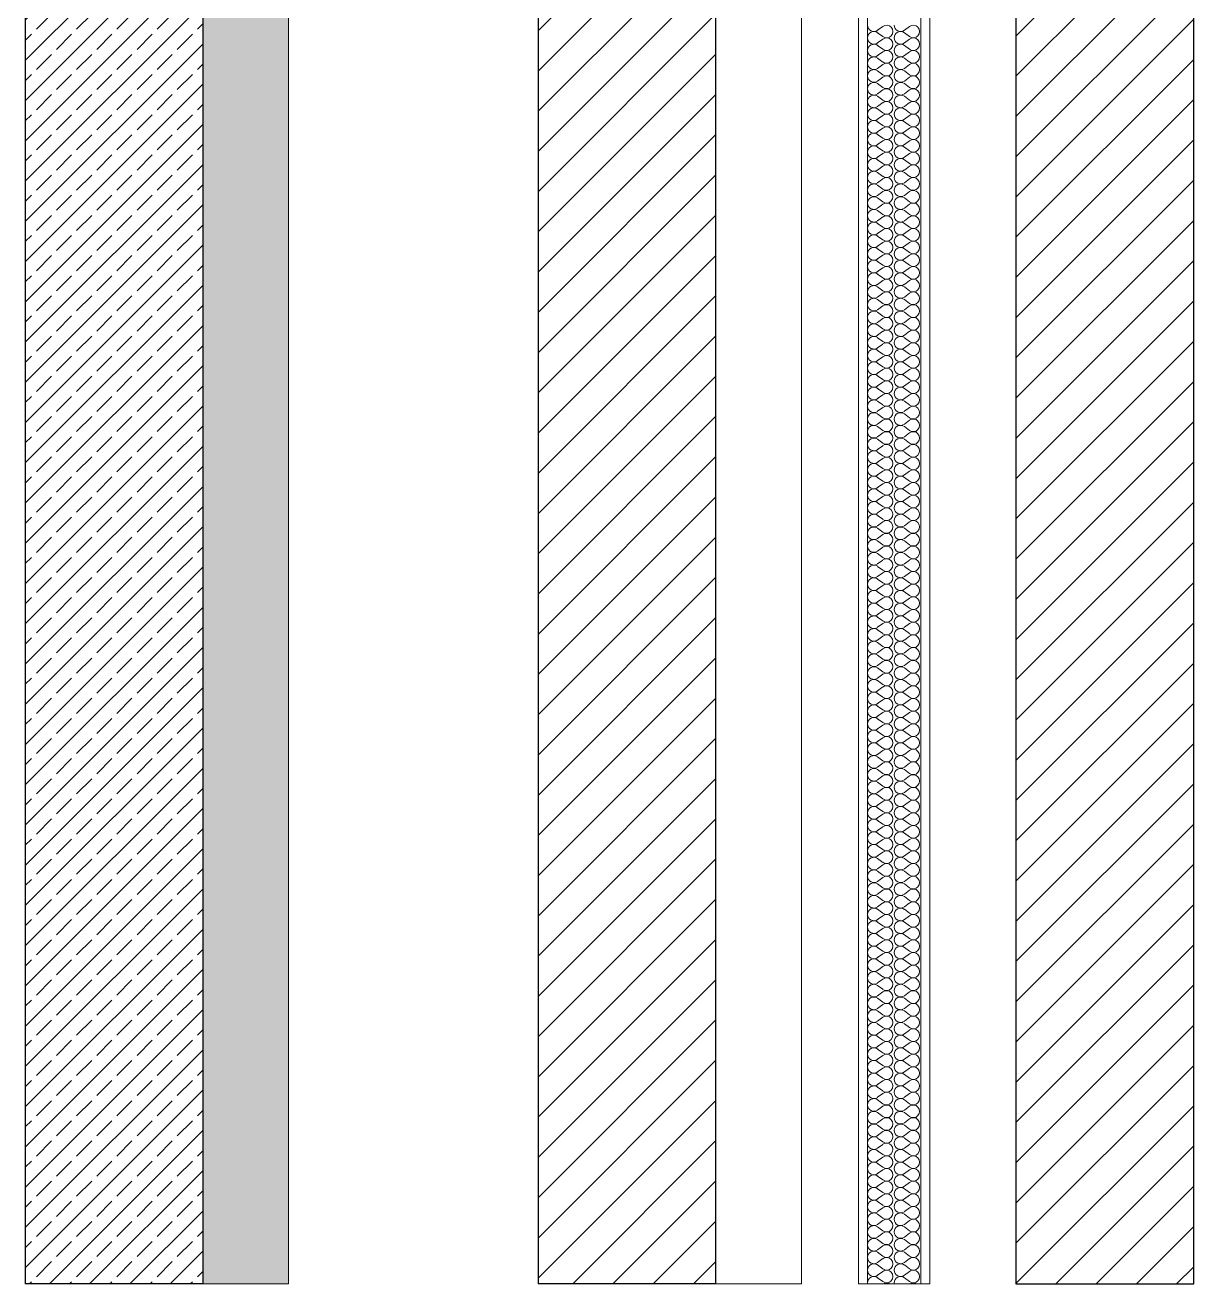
# Model space of a CAD drawing. Header units: centimetres. Extents: x 2952 to 4857, y -1578 to 78.
# Drawn here: x 4641.3 to 4805.5, y -1317.6 to -1140.7 of the extents above; entities that cross this region are included whole.
import ezdxf

# ---------------------------------------------------------------- set-up
doc = ezdxf.new("R2010")
doc.units = ezdxf.units.CM
doc.header["$MEASUREMENT"] = 0
doc.layers.add('fill', color=7, linetype='Continuous')
doc.layers.add('стени', color=7, linetype='Continuous')
pattern_1 = [(45, (0, 0), (-2.828427, 2.828427), [])]

# ---------------------------------------------------------------- blocks, each defined once
blk = doc.blocks.new('*X12')
at = {"layer": 'fill', "color": 7, "linetype": 'Continuous', "lineweight": 5}
for p, q in [((4761.8, -1140.88), (4761.08, -1141.41)), ((4765.55, -1140.88), (4764.83, -1141.41)), ((4761.8, -1142.31), (4761.08, -1141.77)), ((4761.8, -1142.66), (4761.08, -1143.2)), ((4765.55, -1142.31), (4764.83, -1141.77)), ((4765.55, -1142.66), (4764.83, -1143.2)), ((4761.8, -1144.09), (4761.08, -1143.56)), ((4761.8, -1144.45), (4761.08, -1144.98)), ((4765.55, -1144.09), (4764.83, -1143.56)), ((4765.55, -1144.45), (4764.83, -1144.98)), ((4761.8, -1145.88), (4761.08, -1145.34)), ((4761.8, -1146.23), (4761.08, -1146.77)), ((4765.55, -1145.88), (4764.83, -1145.34)), ((4765.55, -1146.23), (4764.83, -1146.77)), ((4761.8, -1147.66), (4761.08, -1147.13)), ((4761.8, -1148.02), (4761.08, -1148.56)), ((4765.55, -1147.66), (4764.83, -1147.13)), ((4765.55, -1148.02), (4764.83, -1148.56)), ((4761.8, -1149.45), (4761.08, -1148.91)), ((4761.8, -1149.81), (4761.08, -1150.34)), ((4765.55, -1149.45), (4764.83, -1148.91)), ((4765.55, -1149.81), (4764.83, -1150.34)), ((4761.8, -1151.23), (4761.08, -1150.7)), ((4761.8, -1151.59), (4761.08, -1152.13)), ((4765.55, -1151.23), (4764.83, -1150.7)), ((4765.55, -1151.59), (4764.83, -1152.13)), ((4761.8, -1153.02), (4761.08, -1152.48)), ((4761.8, -1153.38), (4761.08, -1153.91)), ((4765.55, -1153.02), (4764.83, -1152.48)), ((4765.55, -1153.38), (4764.83, -1153.91)), ((4761.8, -1154.81), (4761.08, -1154.27)), ((4761.8, -1155.16), (4761.08, -1155.7)), ((4765.55, -1154.81), (4764.83, -1154.27)), ((4765.55, -1155.16), (4764.83, -1155.7)), ((4761.8, -1156.59), (4761.08, -1156.06)), ((4761.8, -1156.95), (4761.08, -1157.48)), ((4765.55, -1156.59), (4764.83, -1156.06)), ((4765.55, -1156.95), (4764.83, -1157.48)), ((4761.8, -1158.38), (4761.08, -1157.84)), ((4761.8, -1158.73), (4761.08, -1159.27)), ((4765.55, -1158.38), (4764.83, -1157.84)), ((4765.55, -1158.73), (4764.83, -1159.27)), ((4761.8, -1160.16), (4761.08, -1159.63)), ((4761.8, -1160.52), (4761.08, -1161.06)), ((4765.55, -1160.16), (4764.83, -1159.63)), ((4765.55, -1160.52), (4764.83, -1161.06)), ((4761.8, -1161.95), (4761.08, -1161.41)), ((4761.8, -1162.31), (4761.08, -1162.84)), ((4765.55, -1161.95), (4764.83, -1161.41)), ((4765.55, -1162.31), (4764.83, -1162.84)), ((4761.8, -1163.73), (4761.08, -1163.2)), ((4761.8, -1164.09), (4761.08, -1164.63)), ((4765.55, -1163.73), (4764.83, -1163.2)), ((4765.55, -1164.09), (4764.83, -1164.63)), ((4761.8, -1165.52), (4761.08, -1164.98)), ((4761.8, -1165.88), (4761.08, -1166.41)), ((4765.55, -1165.52), (4764.83, -1164.98)), ((4765.55, -1165.88), (4764.83, -1166.41)), ((4761.8, -1167.31), (4761.08, -1166.77)), ((4761.8, -1167.66), (4761.08, -1168.2)), ((4765.55, -1167.31), (4764.83, -1166.77)), ((4765.55, -1167.66), (4764.83, -1168.2)), ((4761.8, -1169.09), (4761.08, -1168.56)), ((4761.8, -1169.45), (4761.08, -1169.98)), ((4765.55, -1169.09), (4764.83, -1168.56)), ((4765.55, -1169.45), (4764.83, -1169.98)), ((4761.8, -1170.88), (4761.08, -1170.34)), ((4761.8, -1171.23), (4761.08, -1171.77)), ((4765.55, -1170.88), (4764.83, -1170.34)), ((4765.55, -1171.23), (4764.83, -1171.77)), ((4761.8, -1172.66), (4761.08, -1172.13)), ((4761.8, -1173.02), (4761.08, -1173.56)), ((4765.55, -1172.66), (4764.83, -1172.13)), ((4765.55, -1173.02), (4764.83, -1173.56)), ((4761.8, -1174.45), (4761.08, -1173.91)), ((4761.8, -1174.81), (4761.08, -1175.34)), ((4765.55, -1174.45), (4764.83, -1173.91)), ((4765.55, -1174.81), (4764.83, -1175.34)), ((4761.8, -1176.23), (4761.08, -1175.7)), ((4765.55, -1176.23), (4764.83, -1175.7)), ((4761.8, -1176.59), (4761.08, -1177.13)), ((4761.8, -1178.02), (4761.08, -1177.48)), ((4765.55, -1176.59), (4764.83, -1177.13)), ((4765.55, -1178.02), (4764.83, -1177.48)), ((4761.8, -1178.38), (4761.08, -1178.91)), ((4761.8, -1179.81), (4761.08, -1179.27)), ((4765.55, -1178.38), (4764.83, -1178.91)), ((4765.55, -1179.81), (4764.83, -1179.27)), ((4761.8, -1180.16), (4761.08, -1180.7)), ((4761.8, -1181.59), (4761.08, -1181.06)), ((4765.55, -1180.16), (4764.83, -1180.7)), ((4765.55, -1181.59), (4764.83, -1181.06)), ((4761.8, -1181.95), (4761.08, -1182.48)), ((4761.8, -1183.38), (4761.08, -1182.84)), ((4765.55, -1181.95), (4764.83, -1182.48)), ((4765.55, -1183.38), (4764.83, -1182.84)), ((4761.8, -1183.73), (4761.08, -1184.27)), ((4761.8, -1185.16), (4761.08, -1184.63)), ((4765.55, -1183.73), (4764.83, -1184.27)), ((4765.55, -1185.16), (4764.83, -1184.63)), ((4761.8, -1185.52), (4761.08, -1186.06)), ((4761.8, -1186.95), (4761.08, -1186.41)), ((4765.55, -1185.52), (4764.83, -1186.06)), ((4765.55, -1186.95), (4764.83, -1186.41)), ((4761.8, -1187.31), (4761.08, -1187.84)), ((4761.8, -1188.73), (4761.08, -1188.2)), ((4765.55, -1187.31), (4764.83, -1187.84)), ((4765.55, -1188.73), (4764.83, -1188.2)), ((4761.8, -1189.09), (4761.08, -1189.63)), ((4761.8, -1190.52), (4761.08, -1189.98)), ((4765.55, -1189.09), (4764.83, -1189.63)), ((4765.55, -1190.52), (4764.83, -1189.98)), ((4761.8, -1190.88), (4761.08, -1191.41)), ((4761.8, -1192.31), (4761.08, -1191.77)), ((4765.55, -1190.88), (4764.83, -1191.41)), ((4765.55, -1192.31), (4764.83, -1191.77)), ((4761.8, -1192.66), (4761.08, -1193.2)), ((4761.8, -1194.09), (4761.08, -1193.56)), ((4765.55, -1192.66), (4764.83, -1193.2)), ((4765.55, -1194.09), (4764.83, -1193.56)), ((4761.8, -1194.45), (4761.08, -1194.98)), ((4761.8, -1195.88), (4761.08, -1195.34)), ((4765.55, -1194.45), (4764.83, -1194.98)), ((4765.55, -1195.88), (4764.83, -1195.34)), ((4761.8, -1196.23), (4761.08, -1196.77)), ((4761.8, -1197.66), (4761.08, -1197.13)), ((4765.55, -1196.23), (4764.83, -1196.77)), ((4765.55, -1197.66), (4764.83, -1197.13)), ((4761.8, -1198.02), (4761.08, -1198.56)), ((4761.8, -1199.45), (4761.08, -1198.91)), ((4765.55, -1198.02), (4764.83, -1198.56)), ((4765.55, -1199.45), (4764.83, -1198.91)), ((4761.8, -1199.81), (4761.08, -1200.34)), ((4761.8, -1201.23), (4761.08, -1200.7)), ((4765.55, -1199.81), (4764.83, -1200.34)), ((4765.55, -1201.23), (4764.83, -1200.7)), ((4761.8, -1201.59), (4761.08, -1202.13)), ((4761.8, -1203.02), (4761.08, -1202.48)), ((4765.55, -1201.59), (4764.83, -1202.13)), ((4765.55, -1203.02), (4764.83, -1202.48)), ((4761.8, -1203.38), (4761.08, -1203.91)), ((4761.8, -1204.81), (4761.08, -1204.27)), ((4765.55, -1203.38), (4764.83, -1203.91)), ((4765.55, -1204.81), (4764.83, -1204.27)), ((4761.8, -1205.16), (4761.08, -1205.7)), ((4761.8, -1206.59), (4761.08, -1206.06)), ((4765.55, -1205.16), (4764.83, -1205.7)), ((4765.55, -1206.59), (4764.83, -1206.06)), ((4761.8, -1206.95), (4761.08, -1207.48)), ((4761.8, -1208.38), (4761.08, -1207.84)), ((4765.55, -1206.95), (4764.83, -1207.48)), ((4765.55, -1208.38), (4764.83, -1207.84)), ((4761.8, -1208.73), (4761.08, -1209.27)), ((4761.8, -1210.16), (4761.08, -1209.63)), ((4765.55, -1208.73), (4764.83, -1209.27)), ((4765.55, -1210.16), (4764.83, -1209.63)), ((4761.8, -1210.52), (4761.08, -1211.06)), ((4761.8, -1211.95), (4761.08, -1211.41)), ((4765.55, -1210.52), (4764.83, -1211.06)), ((4765.55, -1211.95), (4764.83, -1211.41)), ((4761.8, -1212.31), (4761.08, -1212.84)), ((4761.8, -1213.73), (4761.08, -1213.2)), ((4765.55, -1212.31), (4764.83, -1212.84)), ((4765.55, -1213.73), (4764.83, -1213.2)), ((4761.8, -1214.09), (4761.08, -1214.63)), ((4761.8, -1215.52), (4761.08, -1214.98)), ((4765.55, -1214.09), (4764.83, -1214.63)), ((4765.55, -1215.52), (4764.83, -1214.98)), ((4761.8, -1215.88), (4761.08, -1216.41)), ((4761.8, -1217.31), (4761.08, -1216.77)), ((4765.55, -1215.88), (4764.83, -1216.41)), ((4765.55, -1217.31), (4764.83, -1216.77)), ((4761.8, -1217.66), (4761.08, -1218.2)), ((4761.8, -1219.09), (4761.08, -1218.56)), ((4765.55, -1217.66), (4764.83, -1218.2)), ((4765.55, -1219.09), (4764.83, -1218.56)), ((4761.8, -1219.45), (4761.08, -1219.98)), ((4761.8, -1220.88), (4761.08, -1220.34)), ((4765.55, -1219.45), (4764.83, -1219.98)), ((4765.55, -1220.88), (4764.83, -1220.34)), ((4761.8, -1221.23), (4761.08, -1221.77)), ((4761.8, -1222.66), (4761.08, -1222.13)), ((4765.55, -1221.23), (4764.83, -1221.77)), ((4765.55, -1222.66), (4764.83, -1222.13)), ((4761.8, -1223.02), (4761.08, -1223.56)), ((4761.8, -1224.45), (4761.08, -1223.91)), ((4765.55, -1223.02), (4764.83, -1223.56)), ((4765.55, -1224.45), (4764.83, -1223.91)), ((4761.8, -1224.81), (4761.08, -1225.34)), ((4761.8, -1226.23), (4761.08, -1225.7)), ((4765.55, -1224.81), (4764.83, -1225.34)), ((4765.55, -1226.23), (4764.83, -1225.7)), ((4761.8, -1226.59), (4761.08, -1227.13)), ((4761.8, -1228.02), (4761.08, -1227.48)), ((4765.55, -1226.59), (4764.83, -1227.13)), ((4765.55, -1228.02), (4764.83, -1227.48)), ((4761.8, -1228.38), (4761.08, -1228.91)), ((4761.8, -1229.81), (4761.08, -1229.27)), ((4765.55, -1228.38), (4764.83, -1228.91)), ((4765.55, -1229.81), (4764.83, -1229.27)), ((4761.8, -1230.16), (4761.08, -1230.7)), ((4761.8, -1231.59), (4761.08, -1231.06)), ((4765.55, -1230.16), (4764.83, -1230.7)), ((4765.55, -1231.59), (4764.83, -1231.06)), ((4761.8, -1231.95), (4761.08, -1232.48)), ((4761.8, -1233.38), (4761.08, -1232.84)), ((4765.55, -1231.95), (4764.83, -1232.48)), ((4765.55, -1233.38), (4764.83, -1232.84)), ((4761.8, -1233.73), (4761.08, -1234.27)), ((4761.8, -1235.16), (4761.08, -1234.63)), ((4765.55, -1233.73), (4764.83, -1234.27)), ((4765.55, -1235.16), (4764.83, -1234.63)), ((4761.8, -1235.52), (4761.08, -1236.06)), ((4761.8, -1236.95), (4761.08, -1236.41)), ((4765.55, -1235.52), (4764.83, -1236.06)), ((4765.55, -1236.95), (4764.83, -1236.41)), ((4761.8, -1237.31), (4761.08, -1237.84)), ((4761.8, -1238.73), (4761.08, -1238.2)), ((4765.55, -1237.31), (4764.83, -1237.84)), ((4765.55, -1238.73), (4764.83, -1238.2)), ((4761.8, -1239.09), (4761.08, -1239.63)), ((4761.8, -1240.52), (4761.08, -1239.98)), ((4765.55, -1239.09), (4764.83, -1239.63)), ((4765.55, -1240.52), (4764.83, -1239.98)), ((4761.8, -1240.88), (4761.08, -1241.41)), ((4761.8, -1242.31), (4761.08, -1241.77)), ((4765.55, -1240.88), (4764.83, -1241.41)), ((4765.55, -1242.31), (4764.83, -1241.77)), ((4761.8, -1242.66), (4761.08, -1243.2)), ((4761.8, -1244.09), (4761.08, -1243.56)), ((4765.55, -1242.66), (4764.83, -1243.2)), ((4765.55, -1244.09), (4764.83, -1243.56)), ((4761.8, -1244.45), (4761.08, -1244.98)), ((4761.8, -1245.88), (4761.08, -1245.34)), ((4765.55, -1244.45), (4764.83, -1244.98)), ((4765.55, -1245.88), (4764.83, -1245.34)), ((4761.8, -1246.23), (4761.08, -1246.77)), ((4761.8, -1247.66), (4761.08, -1247.13)), ((4765.55, -1246.23), (4764.83, -1246.77)), ((4765.55, -1247.66), (4764.83, -1247.13)), ((4761.8, -1248.02), (4761.08, -1248.56)), ((4761.8, -1249.45), (4761.08, -1248.91)), ((4765.55, -1248.02), (4764.83, -1248.56)), ((4765.55, -1249.45), (4764.83, -1248.91)), ((4761.8, -1249.81), (4761.08, -1250.34)), ((4761.8, -1251.23), (4761.08, -1250.7)), ((4765.55, -1249.81), (4764.83, -1250.34)), ((4765.55, -1251.23), (4764.83, -1250.7)), ((4761.8, -1251.59), (4761.08, -1252.13)), ((4761.8, -1253.02), (4761.08, -1252.48)), ((4765.55, -1251.59), (4764.83, -1252.13)), ((4765.55, -1253.02), (4764.83, -1252.48)), ((4761.8, -1253.38), (4761.08, -1253.91)), ((4761.8, -1254.81), (4761.08, -1254.27)), ((4765.55, -1253.38), (4764.83, -1253.91)), ((4765.55, -1254.81), (4764.83, -1254.27)), ((4761.8, -1255.16), (4761.08, -1255.7)), ((4761.8, -1256.59), (4761.08, -1256.06)), ((4765.55, -1255.16), (4764.83, -1255.7)), ((4765.55, -1256.59), (4764.83, -1256.06)), ((4761.8, -1256.95), (4761.08, -1257.48)), ((4761.8, -1258.38), (4761.08, -1257.84)), ((4765.55, -1256.95), (4764.83, -1257.48)), ((4765.55, -1258.38), (4764.83, -1257.84)), ((4761.8, -1258.73), (4761.08, -1259.27)), ((4761.8, -1260.16), (4761.08, -1259.63)), ((4765.55, -1258.73), (4764.83, -1259.27)), ((4765.55, -1260.16), (4764.83, -1259.63)), ((4761.8, -1260.52), (4761.08, -1261.06)), ((4761.8, -1261.95), (4761.08, -1261.41)), ((4765.55, -1260.52), (4764.83, -1261.06)), ((4765.55, -1261.95), (4764.83, -1261.41)), ((4761.8, -1262.31), (4761.08, -1262.84)), ((4761.8, -1263.73), (4761.08, -1263.2)), ((4765.55, -1262.31), (4764.83, -1262.84)), ((4765.55, -1263.73), (4764.83, -1263.2)), ((4761.8, -1264.09), (4761.08, -1264.63)), ((4761.8, -1265.52), (4761.08, -1264.98)), ((4765.55, -1264.09), (4764.83, -1264.63)), ((4765.55, -1265.52), (4764.83, -1264.98)), ((4761.8, -1265.88), (4761.08, -1266.41)), ((4761.8, -1267.31), (4761.08, -1266.77)), ((4765.55, -1265.88), (4764.83, -1266.41)), ((4765.55, -1267.31), (4764.83, -1266.77)), ((4761.8, -1267.66), (4761.08, -1268.2)), ((4761.8, -1269.09), (4761.08, -1268.56)), ((4765.55, -1267.66), (4764.83, -1268.2)), ((4765.55, -1269.09), (4764.83, -1268.56)), ((4761.8, -1269.45), (4761.08, -1269.98)), ((4761.8, -1270.88), (4761.08, -1270.34)), ((4765.55, -1269.45), (4764.83, -1269.98)), ((4765.55, -1270.88), (4764.83, -1270.34)), ((4761.8, -1271.23), (4761.08, -1271.77)), ((4765.55, -1271.23), (4764.83, -1271.77)), ((4761.8, -1272.66), (4761.08, -1272.13)), ((4761.8, -1273.02), (4761.08, -1273.56)), ((4765.55, -1272.66), (4764.83, -1272.13)), ((4765.55, -1273.02), (4764.83, -1273.56)), ((4761.8, -1274.45), (4761.08, -1273.91)), ((4761.8, -1274.81), (4761.08, -1275.34)), ((4765.55, -1274.45), (4764.83, -1273.91)), ((4765.55, -1274.81), (4764.83, -1275.34)), ((4761.8, -1276.23), (4761.08, -1275.7)), ((4761.8, -1276.59), (4761.08, -1277.13)), ((4765.55, -1276.23), (4764.83, -1275.7)), ((4765.55, -1276.59), (4764.83, -1277.13)), ((4761.8, -1278.02), (4761.08, -1277.48)), ((4761.8, -1278.38), (4761.08, -1278.91)), ((4765.55, -1278.02), (4764.83, -1277.48)), ((4765.55, -1278.38), (4764.83, -1278.91)), ((4761.8, -1279.81), (4761.08, -1279.27)), ((4761.8, -1280.16), (4761.08, -1280.7)), ((4765.55, -1279.81), (4764.83, -1279.27)), ((4765.55, -1280.16), (4764.83, -1280.7)), ((4761.8, -1281.59), (4761.08, -1281.06)), ((4761.8, -1281.95), (4761.08, -1282.48)), ((4765.55, -1281.59), (4764.83, -1281.06)), ((4765.55, -1281.95), (4764.83, -1282.48)), ((4761.8, -1283.38), (4761.08, -1282.84)), ((4761.8, -1283.73), (4761.08, -1284.27)), ((4765.55, -1283.38), (4764.83, -1282.84)), ((4765.55, -1283.73), (4764.83, -1284.27)), ((4761.8, -1285.16), (4761.08, -1284.63)), ((4761.8, -1285.52), (4761.08, -1286.06)), ((4765.55, -1285.16), (4764.83, -1284.63)), ((4765.55, -1285.52), (4764.83, -1286.06)), ((4761.8, -1286.95), (4761.08, -1286.41)), ((4761.8, -1287.31), (4761.08, -1287.84)), ((4765.55, -1286.95), (4764.83, -1286.41)), ((4765.55, -1287.31), (4764.83, -1287.84)), ((4761.8, -1288.73), (4761.08, -1288.2)), ((4761.8, -1289.09), (4761.08, -1289.63)), ((4765.55, -1288.73), (4764.83, -1288.2)), ((4765.55, -1289.09), (4764.83, -1289.63)), ((4761.8, -1290.52), (4761.08, -1289.98)), ((4761.8, -1290.88), (4761.08, -1291.41)), ((4765.55, -1290.52), (4764.83, -1289.98)), ((4765.55, -1290.88), (4764.83, -1291.41)), ((4761.8, -1292.31), (4761.08, -1291.77)), ((4761.8, -1292.66), (4761.08, -1293.2)), ((4765.55, -1292.31), (4764.83, -1291.77)), ((4765.55, -1292.66), (4764.83, -1293.2)), ((4761.8, -1294.09), (4761.08, -1293.56)), ((4761.8, -1294.45), (4761.08, -1294.98)), ((4765.55, -1294.09), (4764.83, -1293.56)), ((4765.55, -1294.45), (4764.83, -1294.98)), ((4761.8, -1295.88), (4761.08, -1295.34)), ((4761.8, -1296.23), (4761.08, -1296.77)), ((4765.55, -1295.88), (4764.83, -1295.34)), ((4765.55, -1296.23), (4764.83, -1296.77)), ((4761.8, -1297.66), (4761.08, -1297.13)), ((4761.8, -1298.02), (4761.08, -1298.56)), ((4765.55, -1297.66), (4764.83, -1297.13)), ((4765.55, -1298.02), (4764.83, -1298.56)), ((4761.8, -1299.45), (4761.08, -1298.91)), ((4761.8, -1299.81), (4761.08, -1300.34)), ((4765.55, -1299.45), (4764.83, -1298.91)), ((4765.55, -1299.81), (4764.83, -1300.34)), ((4761.8, -1301.23), (4761.08, -1300.7)), ((4761.8, -1301.59), (4761.08, -1302.13)), ((4765.55, -1301.23), (4764.83, -1300.7)), ((4765.55, -1301.59), (4764.83, -1302.13)), ((4761.8, -1303.02), (4761.08, -1302.48)), ((4761.8, -1303.38), (4761.08, -1303.91)), ((4765.55, -1303.02), (4764.83, -1302.48)), ((4765.55, -1303.38), (4764.83, -1303.91)), ((4761.8, -1304.81), (4761.08, -1304.27)), ((4761.8, -1305.16), (4761.08, -1305.7)), ((4765.55, -1304.81), (4764.83, -1304.27)), ((4765.55, -1305.16), (4764.83, -1305.7)), ((4761.8, -1306.59), (4761.08, -1306.06)), ((4761.8, -1306.95), (4761.08, -1307.48)), ((4765.55, -1306.59), (4764.83, -1306.06)), ((4765.55, -1306.95), (4764.83, -1307.48)), ((4761.8, -1308.38), (4761.08, -1307.84)), ((4761.8, -1308.73), (4761.08, -1309.27)), ((4765.55, -1308.38), (4764.83, -1307.84)), ((4765.55, -1308.73), (4764.83, -1309.27)), ((4761.8, -1310.16), (4761.08, -1309.63)), ((4761.8, -1310.52), (4761.08, -1311.06)), ((4765.55, -1310.16), (4764.83, -1309.63)), ((4765.55, -1310.52), (4764.83, -1311.06)), ((4761.8, -1311.95), (4761.08, -1311.41)), ((4761.8, -1312.31), (4761.08, -1312.84)), ((4765.55, -1311.95), (4764.83, -1311.41)), ((4765.55, -1312.31), (4764.83, -1312.84)), ((4761.8, -1313.73), (4761.08, -1313.2)), ((4761.8, -1314.09), (4761.08, -1314.63)), ((4765.55, -1313.73), (4764.83, -1313.2)), ((4765.55, -1314.09), (4764.83, -1314.63)), ((4761.8, -1315.52), (4761.08, -1314.98)), ((4761.8, -1315.88), (4761.08, -1316.41)), ((4765.55, -1315.52), (4764.83, -1314.98)), ((4765.55, -1315.88), (4764.83, -1316.41)), ((4761.8, -1317.31), (4761.08, -1316.77)), ((4765.55, -1317.31), (4764.83, -1316.77))]:
    blk.add_line(p, q, dxfattribs=at)
for centre, start, end in [((4760.55, -1140.7), 180, 306.8699), ((4762.33, -1141.59), 233.1301, 126.8699), ((4764.3, -1140.7), 180, 306.8699), ((4766.08, -1141.59), 233.1301, 126.8699), ((4760.55, -1142.48), 53.1301, 180), ((4760.55, -1142.48), 180, 306.8699), ((4762.33, -1143.38), 233.1301, 126.8699), ((4764.3, -1142.48), 53.1301, 180), ((4764.3, -1142.48), 180, 306.8699), ((4766.08, -1143.38), 233.1301, 126.8699), ((4760.55, -1144.27), 53.1301, 180), ((4760.55, -1144.27), 180, 306.8699), ((4762.33, -1145.16), 233.1301, 126.8699), ((4764.3, -1144.27), 53.1301, 180), ((4764.3, -1144.27), 180, 306.8699), ((4766.08, -1145.16), 233.1301, 126.8699), ((4760.55, -1146.06), 53.1301, 180), ((4760.55, -1146.06), 180, 306.8699), ((4762.33, -1146.95), 233.1301, 126.8699), ((4764.3, -1146.06), 53.1301, 180), ((4764.3, -1146.06), 180, 306.8699), ((4766.08, -1146.95), 233.1301, 126.8699), ((4760.55, -1147.84), 53.1301, 180), ((4760.55, -1147.84), 180, 306.8699), ((4762.33, -1148.73), 233.1301, 126.8699), ((4764.3, -1147.84), 53.1301, 180), ((4764.3, -1147.84), 180, 306.8699), ((4766.08, -1148.73), 233.1301, 126.8699), ((4760.55, -1149.63), 53.1301, 180), ((4760.55, -1149.63), 180, 306.8699), ((4762.33, -1150.52), 233.1301, 126.8699), ((4764.3, -1149.63), 53.1301, 180), ((4764.3, -1149.63), 180, 306.8699), ((4766.08, -1150.52), 233.1301, 126.8699), ((4760.55, -1151.41), 53.1301, 180), ((4760.55, -1151.41), 180, 306.8699), ((4762.33, -1152.31), 233.1301, 126.8699), ((4764.3, -1151.41), 53.1301, 180), ((4764.3, -1151.41), 180, 306.8699), ((4766.08, -1152.31), 233.1301, 126.8699), ((4760.55, -1153.2), 53.1301, 180), ((4760.55, -1153.2), 180, 306.8699), ((4762.33, -1154.09), 233.1301, 126.8699), ((4764.3, -1153.2), 53.1301, 180), ((4764.3, -1153.2), 180, 306.8699), ((4766.08, -1154.09), 233.1301, 126.8699), ((4760.55, -1154.98), 53.1301, 180), ((4760.55, -1154.98), 180, 306.8699), ((4762.33, -1155.88), 233.1301, 126.8699), ((4764.3, -1154.98), 53.1301, 180), ((4764.3, -1154.98), 180, 306.8699), ((4766.08, -1155.88), 233.1301, 126.8699), ((4760.55, -1156.77), 53.1301, 180), ((4760.55, -1156.77), 180, 306.8699), ((4762.33, -1157.66), 233.1301, 126.8699), ((4764.3, -1156.77), 53.1301, 180), ((4764.3, -1156.77), 180, 306.8699), ((4766.08, -1157.66), 233.1301, 126.8699), ((4760.55, -1158.56), 53.1301, 180), ((4760.55, -1158.56), 180, 306.8699), ((4762.33, -1159.45), 233.1301, 126.8699), ((4764.3, -1158.56), 53.1301, 180), ((4764.3, -1158.56), 180, 306.8699), ((4766.08, -1159.45), 233.1301, 126.8699), ((4760.55, -1160.34), 53.1301, 180), ((4760.55, -1160.34), 180, 306.8699), ((4762.33, -1161.23), 233.1301, 126.8699), ((4764.3, -1160.34), 53.1301, 180), ((4764.3, -1160.34), 180, 306.8699), ((4766.08, -1161.23), 233.1301, 126.8699), ((4760.55, -1162.13), 53.1301, 180), ((4760.55, -1162.13), 180, 306.8699), ((4762.33, -1163.02), 233.1301, 126.8699), ((4764.3, -1162.13), 53.1301, 180), ((4764.3, -1162.13), 180, 306.8699), ((4766.08, -1163.02), 233.1301, 126.8699), ((4760.55, -1163.91), 53.1301, 180), ((4760.55, -1163.91), 180, 306.8699), ((4762.33, -1164.81), 233.1301, 126.8699), ((4764.3, -1163.91), 53.1301, 180), ((4764.3, -1163.91), 180, 306.8699), ((4766.08, -1164.81), 233.1301, 126.8699), ((4760.55, -1165.7), 53.1301, 180), ((4760.55, -1165.7), 180, 306.8699), ((4762.33, -1166.59), 233.1301, 126.8699), ((4764.3, -1165.7), 53.1301, 180), ((4764.3, -1165.7), 180, 306.8699), ((4766.08, -1166.59), 233.1301, 126.8699), ((4760.55, -1167.48), 53.1301, 180), ((4760.55, -1167.48), 180, 306.8699), ((4762.33, -1168.38), 233.1301, 126.8699), ((4764.3, -1167.48), 53.1301, 180), ((4764.3, -1167.48), 180, 306.8699), ((4766.08, -1168.38), 233.1301, 126.8699), ((4760.55, -1169.27), 53.1301, 180), ((4760.55, -1169.27), 180, 306.8699), ((4762.33, -1170.16), 233.1301, 126.8699), ((4764.3, -1169.27), 53.1301, 180), ((4764.3, -1169.27), 180, 306.8699), ((4766.08, -1170.16), 233.1301, 126.8699), ((4760.55, -1171.06), 53.1301, 180), ((4760.55, -1171.06), 180, 306.8699), ((4762.33, -1171.95), 233.1301, 126.8699), ((4764.3, -1171.06), 53.1301, 180), ((4764.3, -1171.06), 180, 306.8699), ((4766.08, -1171.95), 233.1301, 126.8699), ((4760.55, -1172.84), 53.1301, 180), ((4760.55, -1172.84), 180, 306.8699), ((4762.33, -1173.73), 233.1301, 126.8699), ((4764.3, -1172.84), 53.1301, 180), ((4764.3, -1172.84), 180, 306.8699), ((4766.08, -1173.73), 233.1301, 126.8699), ((4760.55, -1174.63), 53.1301, 180), ((4760.55, -1174.63), 180, 306.8699), ((4762.33, -1175.52), 233.1301, 126.8699), ((4764.3, -1174.63), 53.1301, 180), ((4764.3, -1174.63), 180, 306.8699), ((4766.08, -1175.52), 233.1301, 126.8699), ((4760.55, -1176.41), 53.1301, 180), ((4760.55, -1176.41), 180, 306.8699), ((4762.33, -1177.31), 233.1301, 126.8699), ((4764.3, -1176.41), 53.1301, 180), ((4764.3, -1176.41), 180, 306.8699), ((4766.08, -1177.31), 233.1301, 126.8699), ((4760.55, -1178.2), 53.1301, 180), ((4760.55, -1178.2), 180, 306.8699), ((4762.33, -1179.09), 233.1301, 126.8699), ((4764.3, -1178.2), 53.1301, 180), ((4764.3, -1178.2), 180, 306.8699), ((4766.08, -1179.09), 233.1301, 126.8699), ((4760.55, -1179.98), 53.1301, 180), ((4760.55, -1179.98), 180, 306.8699), ((4762.33, -1180.88), 233.1301, 126.8699), ((4764.3, -1179.98), 53.1301, 180), ((4764.3, -1179.98), 180, 306.8699), ((4766.08, -1180.88), 233.1301, 126.8699), ((4760.55, -1181.77), 53.1301, 180), ((4760.55, -1181.77), 180, 306.8699), ((4762.33, -1182.66), 233.1301, 126.8699), ((4764.3, -1181.77), 53.1301, 180), ((4764.3, -1181.77), 180, 306.8699), ((4766.08, -1182.66), 233.1301, 126.8699), ((4760.55, -1183.56), 53.1301, 180), ((4760.55, -1183.56), 180, 306.8699), ((4762.33, -1184.45), 233.1301, 126.8699), ((4764.3, -1183.56), 53.1301, 180), ((4764.3, -1183.56), 180, 306.8699), ((4766.08, -1184.45), 233.1301, 126.8699), ((4760.55, -1185.34), 53.1301, 180), ((4760.55, -1185.34), 180, 306.8699), ((4762.33, -1186.23), 233.1301, 126.8699), ((4764.3, -1185.34), 53.1301, 180), ((4764.3, -1185.34), 180, 306.8699), ((4766.08, -1186.23), 233.1301, 126.8699), ((4760.55, -1187.13), 53.1301, 180), ((4760.55, -1187.13), 180, 306.8699), ((4762.33, -1188.02), 233.1301, 126.8699), ((4764.3, -1187.13), 53.1301, 180), ((4764.3, -1187.13), 180, 306.8699), ((4766.08, -1188.02), 233.1301, 126.8699), ((4760.55, -1188.91), 53.1301, 180), ((4760.55, -1188.91), 180, 306.8699), ((4762.33, -1189.81), 233.1301, 126.8699), ((4764.3, -1188.91), 53.1301, 180), ((4764.3, -1188.91), 180, 306.8699), ((4766.08, -1189.81), 233.1301, 126.8699), ((4760.55, -1190.7), 53.1301, 180), ((4760.55, -1190.7), 180, 306.8699), ((4762.33, -1191.59), 233.1301, 126.8699), ((4764.3, -1190.7), 53.1301, 180), ((4764.3, -1190.7), 180, 306.8699), ((4766.08, -1191.59), 233.1301, 126.8699), ((4760.55, -1192.48), 53.1301, 180), ((4760.55, -1192.48), 180, 306.8699), ((4762.33, -1193.38), 233.1301, 126.8699), ((4764.3, -1192.48), 53.1301, 180), ((4764.3, -1192.48), 180, 306.8699), ((4766.08, -1193.38), 233.1301, 126.8699), ((4760.55, -1194.27), 53.1301, 180), ((4760.55, -1194.27), 180, 306.8699), ((4762.33, -1195.16), 233.1301, 126.8699), ((4764.3, -1194.27), 53.1301, 180), ((4764.3, -1194.27), 180, 306.8699), ((4766.08, -1195.16), 233.1301, 126.8699), ((4760.55, -1196.06), 53.1301, 180), ((4764.3, -1196.06), 53.1301, 180), ((4760.55, -1196.06), 180, 306.8699), ((4760.55, -1197.84), 53.1301, 180), ((4762.33, -1196.95), 233.1301, 126.8699), ((4764.3, -1196.06), 180, 306.8699), ((4764.3, -1197.84), 53.1301, 180), ((4766.08, -1196.95), 233.1301, 126.8699), ((4760.55, -1197.84), 180, 306.8699), ((4760.55, -1199.63), 53.1301, 180), ((4762.33, -1198.73), 233.1301, 126.8699), ((4764.3, -1197.84), 180, 306.8699), ((4764.3, -1199.63), 53.1301, 180), ((4766.08, -1198.73), 233.1301, 126.8699), ((4760.55, -1199.63), 180, 306.8699), ((4760.55, -1201.41), 53.1301, 180), ((4762.33, -1200.52), 233.1301, 126.8699), ((4764.3, -1199.63), 180, 306.8699), ((4764.3, -1201.41), 53.1301, 180), ((4766.08, -1200.52), 233.1301, 126.8699), ((4760.55, -1201.41), 180, 306.8699), ((4760.55, -1203.2), 53.1301, 180), ((4762.33, -1202.31), 233.1301, 126.8699), ((4764.3, -1201.41), 180, 306.8699), ((4764.3, -1203.2), 53.1301, 180), ((4766.08, -1202.31), 233.1301, 126.8699), ((4760.55, -1203.2), 180, 306.8699), ((4760.55, -1204.98), 53.1301, 180), ((4762.33, -1204.09), 233.1301, 126.8699), ((4764.3, -1203.2), 180, 306.8699), ((4764.3, -1204.98), 53.1301, 180), ((4766.08, -1204.09), 233.1301, 126.8699), ((4760.55, -1204.98), 180, 306.8699), ((4760.55, -1206.77), 53.1301, 180), ((4762.33, -1205.88), 233.1301, 126.8699), ((4764.3, -1204.98), 180, 306.8699), ((4764.3, -1206.77), 53.1301, 180), ((4766.08, -1205.88), 233.1301, 126.8699), ((4760.55, -1206.77), 180, 306.8699), ((4760.55, -1208.56), 53.1301, 180), ((4762.33, -1207.66), 233.1301, 126.8699), ((4764.3, -1206.77), 180, 306.8699), ((4764.3, -1208.56), 53.1301, 180), ((4766.08, -1207.66), 233.1301, 126.8699), ((4760.55, -1208.56), 180, 306.8699), ((4760.55, -1210.34), 53.1301, 180), ((4762.33, -1209.45), 233.1301, 126.8699), ((4764.3, -1208.56), 180, 306.8699), ((4764.3, -1210.34), 53.1301, 180), ((4766.08, -1209.45), 233.1301, 126.8699), ((4760.55, -1210.34), 180, 306.8699), ((4760.55, -1212.13), 53.1301, 180), ((4762.33, -1211.23), 233.1301, 126.8699), ((4764.3, -1210.34), 180, 306.8699), ((4764.3, -1212.13), 53.1301, 180), ((4766.08, -1211.23), 233.1301, 126.8699), ((4760.55, -1212.13), 180, 306.8699), ((4760.55, -1213.91), 53.1301, 180), ((4762.33, -1213.02), 233.1301, 126.8699), ((4764.3, -1212.13), 180, 306.8699), ((4764.3, -1213.91), 53.1301, 180), ((4766.08, -1213.02), 233.1301, 126.8699), ((4760.55, -1213.91), 180, 306.8699), ((4760.55, -1215.7), 53.1301, 180), ((4762.33, -1214.81), 233.1301, 126.8699), ((4764.3, -1213.91), 180, 306.8699), ((4764.3, -1215.7), 53.1301, 180), ((4766.08, -1214.81), 233.1301, 126.8699), ((4760.55, -1215.7), 180, 306.8699), ((4760.55, -1217.48), 53.1301, 180), ((4762.33, -1216.59), 233.1301, 126.8699), ((4764.3, -1215.7), 180, 306.8699), ((4764.3, -1217.48), 53.1301, 180), ((4766.08, -1216.59), 233.1301, 126.8699), ((4760.55, -1217.48), 180, 306.8699), ((4760.55, -1219.27), 53.1301, 180), ((4762.33, -1218.38), 233.1301, 126.8699), ((4764.3, -1217.48), 180, 306.8699), ((4764.3, -1219.27), 53.1301, 180), ((4766.08, -1218.38), 233.1301, 126.8699), ((4760.55, -1219.27), 180, 306.8699), ((4760.55, -1221.06), 53.1301, 180), ((4762.33, -1220.16), 233.1301, 126.8699), ((4764.3, -1219.27), 180, 306.8699), ((4764.3, -1221.06), 53.1301, 180), ((4766.08, -1220.16), 233.1301, 126.8699), ((4760.55, -1221.06), 180, 306.8699), ((4760.55, -1222.84), 53.1301, 180), ((4762.33, -1221.95), 233.1301, 126.8699), ((4764.3, -1221.06), 180, 306.8699), ((4764.3, -1222.84), 53.1301, 180), ((4766.08, -1221.95), 233.1301, 126.8699), ((4760.55, -1222.84), 180, 306.8699), ((4760.55, -1224.63), 53.1301, 180), ((4762.33, -1223.73), 233.1301, 126.8699), ((4764.3, -1222.84), 180, 306.8699), ((4764.3, -1224.63), 53.1301, 180), ((4766.08, -1223.73), 233.1301, 126.8699), ((4760.55, -1224.63), 180, 306.8699), ((4760.55, -1226.41), 53.1301, 180), ((4762.33, -1225.52), 233.1301, 126.8699), ((4764.3, -1224.63), 180, 306.8699), ((4764.3, -1226.41), 53.1301, 180), ((4766.08, -1225.52), 233.1301, 126.8699), ((4760.55, -1226.41), 180, 306.8699), ((4760.55, -1228.2), 53.1301, 180), ((4762.33, -1227.31), 233.1301, 126.8699), ((4764.3, -1226.41), 180, 306.8699), ((4764.3, -1228.2), 53.1301, 180), ((4766.08, -1227.31), 233.1301, 126.8699), ((4760.55, -1228.2), 180, 306.8699), ((4760.55, -1229.98), 53.1301, 180), ((4762.33, -1229.09), 233.1301, 126.8699), ((4764.3, -1228.2), 180, 306.8699), ((4764.3, -1229.98), 53.1301, 180), ((4766.08, -1229.09), 233.1301, 126.8699), ((4760.55, -1229.98), 180, 306.8699), ((4760.55, -1231.77), 53.1301, 180), ((4762.33, -1230.88), 233.1301, 126.8699), ((4764.3, -1229.98), 180, 306.8699), ((4764.3, -1231.77), 53.1301, 180), ((4766.08, -1230.88), 233.1301, 126.8699), ((4760.55, -1231.77), 180, 306.8699), ((4760.55, -1233.56), 53.1301, 180), ((4762.33, -1232.66), 233.1301, 126.8699), ((4764.3, -1231.77), 180, 306.8699), ((4764.3, -1233.56), 53.1301, 180), ((4766.08, -1232.66), 233.1301, 126.8699), ((4760.55, -1233.56), 180, 306.8699), ((4760.55, -1235.34), 53.1301, 180), ((4762.33, -1234.45), 233.1301, 126.8699), ((4764.3, -1233.56), 180, 306.8699), ((4764.3, -1235.34), 53.1301, 180), ((4766.08, -1234.45), 233.1301, 126.8699), ((4760.55, -1235.34), 180, 306.8699), ((4760.55, -1237.13), 53.1301, 180), ((4762.33, -1236.23), 233.1301, 126.8699), ((4764.3, -1235.34), 180, 306.8699), ((4764.3, -1237.13), 53.1301, 180), ((4766.08, -1236.23), 233.1301, 126.8699), ((4760.55, -1237.13), 180, 306.8699), ((4760.55, -1238.91), 53.1301, 180), ((4762.33, -1238.02), 233.1301, 126.8699), ((4764.3, -1237.13), 180, 306.8699), ((4764.3, -1238.91), 53.1301, 180), ((4766.08, -1238.02), 233.1301, 126.8699), ((4760.55, -1238.91), 180, 306.8699), ((4760.55, -1240.7), 53.1301, 180), ((4762.33, -1239.81), 233.1301, 126.8699), ((4764.3, -1238.91), 180, 306.8699), ((4764.3, -1240.7), 53.1301, 180), ((4766.08, -1239.81), 233.1301, 126.8699), ((4760.55, -1240.7), 180, 306.8699), ((4760.55, -1242.48), 53.1301, 180), ((4762.33, -1241.59), 233.1301, 126.8699), ((4764.3, -1240.7), 180, 306.8699), ((4764.3, -1242.48), 53.1301, 180), ((4766.08, -1241.59), 233.1301, 126.8699), ((4760.55, -1242.48), 180, 306.8699), ((4760.55, -1244.27), 53.1301, 180), ((4762.33, -1243.38), 233.1301, 126.8699), ((4764.3, -1242.48), 180, 306.8699), ((4764.3, -1244.27), 53.1301, 180), ((4766.08, -1243.38), 233.1301, 126.8699), ((4760.55, -1244.27), 180, 306.8699), ((4760.55, -1246.06), 53.1301, 180), ((4762.33, -1245.16), 233.1301, 126.8699), ((4764.3, -1244.27), 180, 306.8699), ((4764.3, -1246.06), 53.1301, 180), ((4766.08, -1245.16), 233.1301, 126.8699), ((4760.55, -1246.06), 180, 306.8699), ((4760.55, -1247.84), 53.1301, 180), ((4762.33, -1246.95), 233.1301, 126.8699), ((4764.3, -1246.06), 180, 306.8699), ((4764.3, -1247.84), 53.1301, 180), ((4766.08, -1246.95), 233.1301, 126.8699), ((4760.55, -1247.84), 180, 306.8699), ((4760.55, -1249.63), 53.1301, 180), ((4762.33, -1248.73), 233.1301, 126.8699), ((4764.3, -1247.84), 180, 306.8699), ((4764.3, -1249.63), 53.1301, 180), ((4766.08, -1248.73), 233.1301, 126.8699), ((4760.55, -1249.63), 180, 306.8699), ((4760.55, -1251.41), 53.1301, 180), ((4762.33, -1250.52), 233.1301, 126.8699), ((4764.3, -1249.63), 180, 306.8699), ((4764.3, -1251.41), 53.1301, 180), ((4766.08, -1250.52), 233.1301, 126.8699), ((4760.55, -1251.41), 180, 306.8699), ((4760.55, -1253.2), 53.1301, 180), ((4762.33, -1252.31), 233.1301, 126.8699), ((4764.3, -1251.41), 180, 306.8699), ((4764.3, -1253.2), 53.1301, 180), ((4766.08, -1252.31), 233.1301, 126.8699), ((4760.55, -1253.2), 180, 306.8699), ((4760.55, -1254.98), 53.1301, 180), ((4762.33, -1254.09), 233.1301, 126.8699), ((4764.3, -1253.2), 180, 306.8699), ((4764.3, -1254.98), 53.1301, 180), ((4766.08, -1254.09), 233.1301, 126.8699), ((4760.55, -1254.98), 180, 306.8699), ((4760.55, -1256.77), 53.1301, 180), ((4762.33, -1255.88), 233.1301, 126.8699), ((4764.3, -1254.98), 180, 306.8699), ((4764.3, -1256.77), 53.1301, 180), ((4766.08, -1255.88), 233.1301, 126.8699), ((4760.55, -1256.77), 180, 306.8699), ((4760.55, -1258.56), 53.1301, 180), ((4762.33, -1257.66), 233.1301, 126.8699), ((4764.3, -1256.77), 180, 306.8699), ((4764.3, -1258.56), 53.1301, 180), ((4766.08, -1257.66), 233.1301, 126.8699), ((4760.55, -1258.56), 180, 306.8699), ((4760.55, -1260.34), 53.1301, 180), ((4762.33, -1259.45), 233.1301, 126.8699), ((4764.3, -1258.56), 180, 306.8699), ((4764.3, -1260.34), 53.1301, 180), ((4766.08, -1259.45), 233.1301, 126.8699), ((4760.55, -1260.34), 180, 306.8699), ((4760.55, -1262.13), 53.1301, 180), ((4762.33, -1261.23), 233.1301, 126.8699), ((4764.3, -1260.34), 180, 306.8699), ((4764.3, -1262.13), 53.1301, 180), ((4766.08, -1261.23), 233.1301, 126.8699), ((4760.55, -1262.13), 180, 306.8699), ((4760.55, -1263.91), 53.1301, 180), ((4762.33, -1263.02), 233.1301, 126.8699), ((4764.3, -1262.13), 180, 306.8699), ((4764.3, -1263.91), 53.1301, 180), ((4766.08, -1263.02), 233.1301, 126.8699), ((4760.55, -1263.91), 180, 306.8699), ((4760.55, -1265.7), 53.1301, 180), ((4762.33, -1264.81), 233.1301, 126.8699), ((4764.3, -1263.91), 180, 306.8699), ((4764.3, -1265.7), 53.1301, 180), ((4766.08, -1264.81), 233.1301, 126.8699), ((4760.55, -1265.7), 180, 306.8699), ((4760.55, -1267.48), 53.1301, 180), ((4762.33, -1266.59), 233.1301, 126.8699), ((4764.3, -1265.7), 180, 306.8699), ((4764.3, -1267.48), 53.1301, 180), ((4766.08, -1266.59), 233.1301, 126.8699), ((4760.55, -1267.48), 180, 306.8699), ((4760.55, -1269.27), 53.1301, 180), ((4762.33, -1268.38), 233.1301, 126.8699), ((4764.3, -1267.48), 180, 306.8699), ((4764.3, -1269.27), 53.1301, 180), ((4766.08, -1268.38), 233.1301, 126.8699), ((4760.55, -1269.27), 180, 306.8699), ((4760.55, -1271.06), 53.1301, 180), ((4762.33, -1270.16), 233.1301, 126.8699), ((4764.3, -1269.27), 180, 306.8699), ((4764.3, -1271.06), 53.1301, 180), ((4766.08, -1270.16), 233.1301, 126.8699), ((4760.55, -1271.06), 180, 306.8699), ((4760.55, -1272.84), 53.1301, 180), ((4762.33, -1271.95), 233.1301, 126.8699), ((4764.3, -1271.06), 180, 306.8699), ((4764.3, -1272.84), 53.1301, 180), ((4766.08, -1271.95), 233.1301, 126.8699), ((4760.55, -1272.84), 180, 306.8699), ((4760.55, -1274.63), 53.1301, 180), ((4762.33, -1273.73), 233.1301, 126.8699), ((4764.3, -1272.84), 180, 306.8699), ((4764.3, -1274.63), 53.1301, 180), ((4766.08, -1273.73), 233.1301, 126.8699), ((4760.55, -1274.63), 180, 306.8699), ((4760.55, -1276.41), 53.1301, 180), ((4762.33, -1275.52), 233.1301, 126.8699), ((4764.3, -1274.63), 180, 306.8699), ((4764.3, -1276.41), 53.1301, 180), ((4766.08, -1275.52), 233.1301, 126.8699), ((4760.55, -1276.41), 180, 306.8699), ((4760.55, -1278.2), 53.1301, 180), ((4762.33, -1277.31), 233.1301, 126.8699), ((4764.3, -1276.41), 180, 306.8699), ((4764.3, -1278.2), 53.1301, 180), ((4766.08, -1277.31), 233.1301, 126.8699), ((4760.55, -1278.2), 180, 306.8699), ((4760.55, -1279.98), 53.1301, 180), ((4762.33, -1279.09), 233.1301, 126.8699), ((4764.3, -1278.2), 180, 306.8699), ((4764.3, -1279.98), 53.1301, 180), ((4766.08, -1279.09), 233.1301, 126.8699), ((4760.55, -1279.98), 180, 306.8699), ((4760.55, -1281.77), 53.1301, 180), ((4762.33, -1280.88), 233.1301, 126.8699), ((4764.3, -1279.98), 180, 306.8699), ((4764.3, -1281.77), 53.1301, 180), ((4766.08, -1280.88), 233.1301, 126.8699), ((4760.55, -1281.77), 180, 306.8699), ((4760.55, -1283.56), 53.1301, 180), ((4762.33, -1282.66), 233.1301, 126.8699), ((4764.3, -1281.77), 180, 306.8699), ((4764.3, -1283.56), 53.1301, 180), ((4766.08, -1282.66), 233.1301, 126.8699), ((4760.55, -1283.56), 180, 306.8699), ((4760.55, -1285.34), 53.1301, 180), ((4762.33, -1284.45), 233.1301, 126.8699), ((4764.3, -1283.56), 180, 306.8699), ((4764.3, -1285.34), 53.1301, 180), ((4766.08, -1284.45), 233.1301, 126.8699), ((4760.55, -1285.34), 180, 306.8699), ((4760.55, -1287.13), 53.1301, 180), ((4762.33, -1286.23), 233.1301, 126.8699), ((4764.3, -1285.34), 180, 306.8699), ((4764.3, -1287.13), 53.1301, 180), ((4766.08, -1286.23), 233.1301, 126.8699), ((4760.55, -1287.13), 180, 306.8699), ((4760.55, -1288.91), 53.1301, 180), ((4762.33, -1288.02), 233.1301, 126.8699), ((4764.3, -1287.13), 180, 306.8699), ((4764.3, -1288.91), 53.1301, 180), ((4766.08, -1288.02), 233.1301, 126.8699), ((4760.55, -1288.91), 180, 306.8699), ((4760.55, -1290.7), 53.1301, 180), ((4762.33, -1289.81), 233.1301, 126.8699), ((4764.3, -1288.91), 180, 306.8699), ((4764.3, -1290.7), 53.1301, 180), ((4766.08, -1289.81), 233.1301, 126.8699), ((4760.55, -1290.7), 180, 306.8699), ((4762.33, -1291.59), 233.1301, 126.8699), ((4764.3, -1290.7), 180, 306.8699), ((4766.08, -1291.59), 233.1301, 126.8699), ((4760.55, -1292.48), 53.1301, 180), ((4760.55, -1292.48), 180, 306.8699), ((4762.33, -1293.38), 233.1301, 126.8699), ((4764.3, -1292.48), 53.1301, 180), ((4764.3, -1292.48), 180, 306.8699), ((4766.08, -1293.38), 233.1301, 126.8699), ((4760.55, -1294.27), 53.1301, 180), ((4760.55, -1294.27), 180, 306.8699), ((4762.33, -1295.16), 233.1301, 126.8699), ((4764.3, -1294.27), 53.1301, 180), ((4764.3, -1294.27), 180, 306.8699), ((4766.08, -1295.16), 233.1301, 126.8699), ((4760.55, -1296.06), 53.1301, 180), ((4760.55, -1296.06), 180, 306.8699), ((4762.33, -1296.95), 233.1301, 126.8699), ((4764.3, -1296.06), 53.1301, 180), ((4764.3, -1296.06), 180, 306.8699), ((4766.08, -1296.95), 233.1301, 126.8699), ((4760.55, -1297.84), 53.1301, 180), ((4760.55, -1297.84), 180, 306.8699), ((4762.33, -1298.73), 233.1301, 126.8699), ((4764.3, -1297.84), 53.1301, 180), ((4764.3, -1297.84), 180, 306.8699), ((4766.08, -1298.73), 233.1301, 126.8699), ((4760.55, -1299.63), 53.1301, 180), ((4760.55, -1299.63), 180, 306.8699), ((4762.33, -1300.52), 233.1301, 126.8699), ((4764.3, -1299.63), 53.1301, 180), ((4764.3, -1299.63), 180, 306.8699), ((4766.08, -1300.52), 233.1301, 126.8699), ((4760.55, -1301.41), 53.1301, 180), ((4760.55, -1301.41), 180, 306.8699), ((4762.33, -1302.31), 233.1301, 126.8699), ((4764.3, -1301.41), 53.1301, 180), ((4764.3, -1301.41), 180, 306.8699), ((4766.08, -1302.31), 233.1301, 126.8699), ((4760.55, -1303.2), 53.1301, 180), ((4760.55, -1303.2), 180, 306.8699), ((4762.33, -1304.09), 233.1301, 126.8699), ((4764.3, -1303.2), 53.1301, 180), ((4764.3, -1303.2), 180, 306.8699), ((4766.08, -1304.09), 233.1301, 126.8699), ((4760.55, -1304.98), 53.1301, 180), ((4760.55, -1304.98), 180, 306.8699), ((4762.33, -1305.88), 233.1301, 126.8699), ((4764.3, -1304.98), 53.1301, 180), ((4764.3, -1304.98), 180, 306.8699), ((4766.08, -1305.88), 233.1301, 126.8699), ((4760.55, -1306.77), 53.1301, 180), ((4760.55, -1306.77), 180, 306.8699), ((4762.33, -1307.66), 233.1301, 126.8699), ((4764.3, -1306.77), 53.1301, 180), ((4764.3, -1306.77), 180, 306.8699), ((4766.08, -1307.66), 233.1301, 126.8699), ((4760.55, -1308.56), 53.1301, 180), ((4760.55, -1308.56), 180, 306.8699), ((4762.33, -1309.45), 233.1301, 126.8699), ((4764.3, -1308.56), 53.1301, 180), ((4764.3, -1308.56), 180, 306.8699), ((4766.08, -1309.45), 233.1301, 126.8699), ((4760.55, -1310.34), 53.1301, 180), ((4760.55, -1310.34), 180, 306.8699), ((4762.33, -1311.23), 233.1301, 126.8699), ((4764.3, -1310.34), 53.1301, 180), ((4764.3, -1310.34), 180, 306.8699), ((4766.08, -1311.23), 233.1301, 126.8699), ((4760.55, -1312.13), 53.1301, 180), ((4760.55, -1312.13), 180, 306.8699), ((4762.33, -1313.02), 233.1301, 126.8699), ((4764.3, -1312.13), 53.1301, 180), ((4764.3, -1312.13), 180, 306.8699), ((4766.08, -1313.02), 233.1301, 126.8699), ((4760.55, -1313.91), 53.1301, 180), ((4760.55, -1313.91), 180, 306.8699), ((4762.33, -1314.81), 233.1301, 126.8699), ((4764.3, -1313.91), 53.1301, 180), ((4764.3, -1313.91), 180, 306.8699), ((4766.08, -1314.81), 233.1301, 126.8699), ((4760.55, -1315.7), 53.1301, 180), ((4760.55, -1315.7), 180, 306.8699), ((4762.33, -1316.59), 233.1301, 126.8699), ((4764.3, -1315.7), 53.1301, 180), ((4764.3, -1315.7), 180, 306.8699), ((4766.08, -1316.59), 233.1301, 126.8699), ((4760.55, -1317.48), 53.1301, 180), ((4760.55, -1317.48), 180, 189.2325), ((4762.33, -1318.38), 57.0935, 122.9065), ((4764.3, -1317.48), 53.1301, 180), ((4764.3, -1317.48), 180, 189.2325), ((4766.08, -1318.38), 57.0935, 122.9065)]:
    blk.add_arc(centre, 0.893, start, end, dxfattribs=at)

msp = doc.modelspace()

# ---------------------------------------------------------------- hatches: boundary and pattern name
at = {"layer": 'fill', "linetype": 'Continuous', "lineweight": 5}
h = msp.add_hatch(dxfattribs=at)
h.set_pattern_fill('Solid___Dashed', style=0, pattern_type=2)
h.set_pattern_definition([(45, (0, 0), (-2.828427, 2.828427), []), (45, (-1.4142, 1.4142), (-2.828427, 2.828427), [3, -1])])
h.paths.add_polyline_path([(4666.29, -1317.63), (4666.29, -973.74), (4641.29, -973.74), (4641.29, -1317.63)])
h = msp.add_hatch(dxfattribs=at)
h.set_pattern_fill('Styrofoam_SM_Insulation', style=0, pattern_type=2)
h.set_pattern_definition([(90, (0, 0), (-2.5980762, 0), [1.5, -3]), (90, (-1.299, 2.25), (-2.5980762, 0), [1.5, -3]), (150, (-5e-15, 1.5), (1.2990381, 2.25), [1.5, -3]), (150, (-2.598, 1.5), (1.2990381, 2.25), [1.5, -3]), (210, (0, 0), (-1.2990381, 2.25), [1.5, -3]), (210, (-2.598, -9e-15), (-1.2990381, 2.25), [1.5, -3])])
h.paths.add_polyline_path([(4678.29, -1317.63), (4678.29, -973.74), (4666.29, -973.74), (4666.29, -1317.63)])
at = {"layer": 'fill', "linetype": 'Continuous', "lineweight": 13}
h = msp.add_hatch(dxfattribs=at)
h.set_pattern_fill('Common_Brick', color=253, style=0, pattern_type=2)
h.set_pattern_definition(pattern_1)
h.paths.add_polyline_path([(4738.36, -1317.63), (4738.36, -973.74), (4713.36, -973.74), (4713.36, -1317.63)])
h = msp.add_hatch(dxfattribs=at)
h.set_pattern_fill('Common_Brick', color=253, style=0, pattern_type=2)
h.set_pattern_definition(pattern_1)
h.paths.add_polyline_path([(4805.5, -1317.63), (4805.5, -973.74), (4780.5, -973.74), (4780.5, -1317.63)])

# ---------------------------------------------------------------- linework, layer by layer
at = {"layer": 'стени', "color": 7, "linetype": 'Continuous', "lineweight": 30}
for p, q in [((4666.29, -1317.63), (4666.29, -973.74)), ((4738.36, -1317.63), (4738.36, -973.74))]:
    msp.add_line(p, q, dxfattribs=at)
at = {"layer": 'стени', "color": 7, "linetype": 'Continuous', "lineweight": 5}
for p, q in [((4759.66, -1317.63), (4759.66, -973.74)), ((4767.16, -1317.63), (4767.16, -973.74))]:
    msp.add_line(p, q, dxfattribs=at)
at = {"layer": 'стени', "color": 7, "linetype": 'Continuous', "lineweight": 30}
for points in [[(4641.29, -973.74), (4641.29, -1317.63)], [(4713.36, -973.74), (4713.36, -1317.63)], [(4780.5, -973.74), (4780.5, -1317.63)], [(4805.5, -1317.63), (4805.5, -973.74)], [(4666.29, -1317.63), (4641.29, -1317.63)], [(4738.36, -1317.63), (4713.36, -1317.63)], [(4780.5, -1317.63), (4805.5, -1317.63)]]:
    msp.add_lwpolyline(points, dxfattribs=at)
at = {"layer": 'стени', "color": 30, "linetype": 'Continuous', "lineweight": 20}
for points in [[(4678.29, -1317.63), (4678.29, -973.74)], [(4750.36, -1317.63), (4750.36, -973.74)], [(4678.29, -1317.63), (4666.29, -1317.63)], [(4750.36, -1317.63), (4738.36, -1317.63)]]:
    msp.add_lwpolyline(points, dxfattribs=at)
at = {"layer": 'стени', "color": 7, "linetype": 'Continuous', "lineweight": 5}
for points in [[(4758.41, -973.74), (4758.41, -1317.63)], [(4768.41, -1317.63), (4768.41, -973.74)], [(4758.41, -1317.63), (4768.41, -1317.63)]]:
    msp.add_lwpolyline(points, dxfattribs=at)

# ---------------------------------------------------------------- block references
at = {"layer": 'fill', "color": 7, "linetype": 'Continuous', "lineweight": 5}
msp.add_blockref('*X12', (0, 0), dxfattribs=at)

doc.saveas('drawing.dxf')
